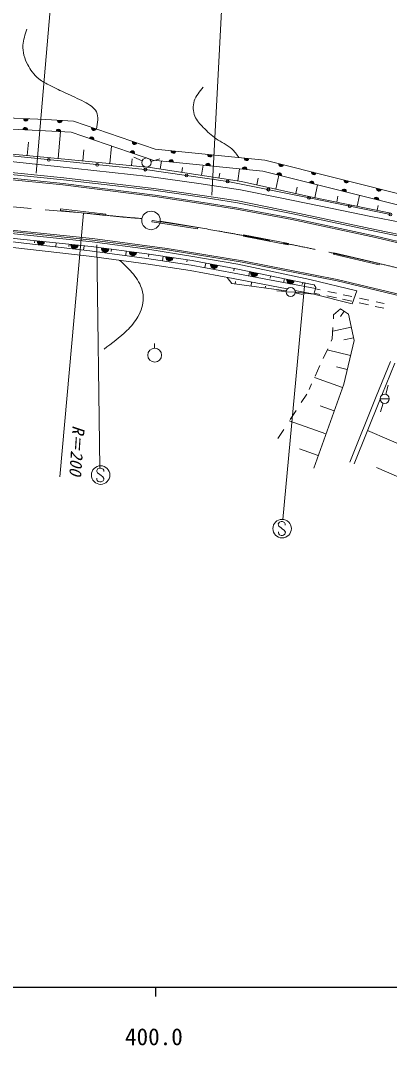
# Model space of a CAD drawing. Units: millimetres, scale not verified. Extents: x 40000 to 680000, y 20000 to 380000.
# Drawn here: x 453448 to 493266, y 198715 to 309303 of the extents above; entities that cross this region are included whole.
import ezdxf
from ezdxf.enums import TextEntityAlignment as Align

# ---------------------------------------------------------------- set-up
doc = ezdxf.new("R2010")
doc.units = ezdxf.units.MM
doc.header["$LTSCALE"] = 1000
doc.linetypes.add('CHAIN', pattern=[18.5, 12, -1.5, 3.5, -1.5])
for name, color, linetype, lineweight in [('M-BGD', 7, 'Continuous', 13), ('M-BMK', 2, 'CHAIN', 13), ('M-BMK-HTXT', 7, 'Continuous', 13), ('M-BMK-SRVR', 3, 'Continuous', 13), ('M-STR-STRC', 7, 'Continuous', 13), ('M-TTL-BAND', 7, 'Continuous', 25)]:
    doc.layers.add(name, color=color, linetype=linetype, lineweight=lineweight)
doc.styles.add('ＭＳ ゴシック', font='')
doc.styles.get('ＭＳ ゴシック').set_extended_font_data('MS Gothic')

msp = doc.modelspace()

# ---------------------------------------------------------------- linework, layer by layer
at = {"layer": 'M-BGD'}
for p, q in [((443240, 299185), (456192, 298610)), ((456192, 298610), (459168, 298431)), ((443190, 297986), (456129, 297412)), ((459168, 298431), (467974, 295417)), ((456129, 297412), (458933, 297243)), ((457774, 297313), (457496, 294407)), ((458933, 297243), (467717, 294236)), ((466918, 293213), (446091, 295329)), ((447595, 295374), (457486, 294408)), ((454296, 296175), (454156, 294733)), ((460298, 295343), (460184, 294150)), ((463269, 295759), (463088, 293872)), ((467974, 295417), (479815, 294239)), ((447453, 294594), (457399, 293548)), ((457486, 294408), (467427, 293457)), ((465491, 294387), (465421, 293649)), ((466587, 294168), (465668, 294564)), ((467526, 294108), (468488, 294383)), ((467717, 294236), (479608, 293054)), ((479815, 294239), (497400, 289826)), ((457399, 293548), (467280, 292470)), ((475804, 291942), (466918, 293213)), ((467427, 293457), (477283, 291935)), ((468661, 294142), (468529, 293287)), ((470937, 293437), (470859, 292927)), ((473141, 293697), (472972, 292601)), ((477090, 293304), (476888, 291996)), ((451378, 292808), (458105, 292129)), ((451398, 293007), (458127, 292327)), ((451428, 292235), (458031, 291564)), ((451443, 292384), (458048, 291713)), ((458105, 292129), (467796, 290981)), ((458127, 292327), (467819, 291180)), ((467280, 292470), (472675, 291722)), ((474943, 292844), (474860, 292309)), ((479089, 292280), (478932, 291570)), ((479608, 293054), (496338, 288855)), ((481326, 292623), (480991, 291114)), ((458031, 291564), (467949, 290318)), ((458048, 291713), (467968, 290467)), ((467796, 290981), (473270, 290190)), ((467824, 291179), (473299, 290388)), ((472675, 291722), (477192, 291023)), ((484579, 290171), (475804, 291942)), ((477192, 291023), (481482, 290163)), ((477283, 291935), (484558, 290324)), ((483292, 291321), (483141, 290637)), ((485506, 291574), (485224, 290188)), ((467946, 290319), (473140, 289533)), ((467968, 290467), (473164, 289681)), ((473270, 290190), (476854, 289648)), ((473299, 290388), (476889, 289845)), ((476889, 289845), (482875, 288639)), ((481482, 290163), (486897, 289041)), ((484558, 290324), (493400, 288523)), ((493360, 288379), (484579, 290171)), ((487693, 290334), (487566, 289711)), ((490025, 290440), (489785, 289259)), ((457749, 288818), (457767, 288967)), ((462630, 288257), (457749, 288818)), ((457767, 288967), (462647, 288406)), ((473140, 289533), (476762, 288952)), ((473164, 289681), (476788, 289100)), ((476762, 288952), (482739, 287830)), ((476788, 289100), (482769, 287977)), ((476854, 289648), (482835, 288443)), ((482875, 288639), (491867, 286730)), ((486897, 289041), (491263, 288141)), ((492037, 289347), (491930, 288823)), ((462647, 288406), (462630, 288257)), ((467623, 287572), (467646, 287720)), ((472556, 286818), (467623, 287572)), ((467646, 287720), (472578, 286967)), ((482739, 287830), (491741, 285886)), ((482769, 287977), (491774, 286032)), ((482835, 288443), (491826, 286534)), ((491263, 288141), (497436, 286967)), ((461205, 285618), (450299, 286760)), ((461222, 285767), (450314, 286909)), ((450338, 286529), (461170, 285406)), ((472578, 286967), (472556, 286818)), ((491826, 286534), (497264, 285412)), ((491867, 286730), (497304, 285608)), ((460943, 284456), (450158, 285693)), ((450228, 286060), (461084, 284906)), ((454971, 285303), (454997, 285553)), ((461170, 285406), (467199, 284636)), ((469257, 284549), (461205, 285618)), ((469277, 284698), (461222, 285767)), ((477494, 286028), (477522, 286175)), ((482330, 285112), (477494, 286028)), ((477522, 286175), (482358, 285259)), ((491741, 285886), (497105, 284616)), ((491774, 286032), (497140, 284762)), ((460869, 283861), (450101, 285095)), ((457262, 284878), (457308, 285307)), ((458660, 284908), (458687, 285161)), ((460254, 284535), (460302, 284989)), ((467071, 283637), (460943, 284456)), ((461084, 284906), (467091, 284128)), ((463224, 284384), (463255, 284625)), ((464807, 283940), (464868, 284416)), ((467199, 284636), (472040, 283857)), ((477370, 283228), (469257, 284549)), ((477397, 283376), (469281, 284697)), ((482358, 285259), (482330, 285112)), ((487235, 284101), (487270, 284247)), ((487270, 284247), (492173, 283101)), ((466987, 283043), (460869, 283861)), ((471860, 282919), (467071, 283637)), ((467091, 284128), (471969, 283403)), ((467265, 283846), (467302, 284097)), ((468755, 283385), (468827, 283870)), ((471383, 283253), (471418, 283485)), ((471969, 283403), (476724, 282496)), ((472040, 283857), (476892, 283024)), ((473351, 282643), (473442, 283122)), ((487604, 281218), (477370, 283228)), ((487636, 281364), (477397, 283376)), ((492139, 282955), (487235, 284101)), ((471761, 282327), (466987, 283043)), ((476385, 281470), (471761, 282327)), ((476497, 282060), (471860, 282919)), ((476459, 282286), (476507, 282537)), ((485278, 280374), (476497, 282060)), ((476724, 282496), (484544, 280877)), ((476892, 283024), (484652, 281376)), ((478072, 281757), (478163, 282198)), ((492173, 283101), (492139, 282955)), ((476250, 280943), (475733, 281591)), ((482122, 280142), (476250, 280943)), ((482234, 280347), (476385, 281470)), ((476651, 281149), (476616, 280893)), ((478384, 281086), (478326, 280660)), ((480385, 281512), (480430, 281729)), ((481839, 281034), (481919, 281420)), ((483857, 280823), (483896, 281011)), ((484652, 281376), (489726, 280130)), ((494662, 279536), (487604, 281218)), ((494698, 279681), (487636, 281364)), ((479880, 280645), (479854, 280452)), ((482106, 280051), (481109, 280129)), ((482105, 280008), (483105, 280016)), ((485123, 279793), (483073, 280186)), ((483095, 279916), (483874, 279731)), ((484123, 279870), (483105, 280008)), ((485116, 279766), (484123, 279870)), ((484544, 280877), (485124, 280766)), ((485314, 280511), (485116, 279766)), ((485124, 280766), (485314, 280511)), ((485147, 279883), (485730, 279757)), ((485276, 280367), (485795, 280255)), ((486618, 280077), (487562, 279873)), ((489726, 280130), (489237, 278739)), ((489237, 278739), (485116, 279766)), ((486496, 279592), (487533, 279368)), ((488202, 279224), (489191, 279010)), ((488274, 279720), (489213, 279517)), ((489986, 278839), (491010, 278617)), ((490018, 279343), (491050, 279120)), ((491831, 278952), (492701, 278764)), ((487233, 277549), (487978, 278206)), ((487963, 277373), (488358, 277942)), ((487978, 278206), (488842, 277606)), ((488842, 277606), (489436, 274795)), ((491722, 278464), (492659, 278262)), ((487233, 277549), (487208, 277107)), ((487156, 276192), (487087, 274961)), ((487133, 275779), (489138, 276203)), ((467920, 274454), (467924, 273954)), ((487087, 274961), (486975, 274717)), ((488334, 274853), (489377, 275073)), ((489436, 274795), (488337, 270071)), ((486596, 273893), (486118, 272852)), ((486534, 273757), (489058, 273170)), ((485757, 272064), (485239, 270938)), ((493385, 272529), (491832, 268735)), ((493847, 272339), (492434, 268887)), ((487545, 271929), (488707, 271659)), ((484861, 270113), (484581, 269503)), ((488337, 270071), (485088, 261015)), ((485175, 270797), (488208, 269709)), ((492868, 268980), (493125, 269971)), ((484345, 268989), (483745, 268075)), ((491832, 268735), (488995, 261651)), ((485779, 267725), (487300, 267179)), ((492249, 268432), (489459, 261465)), ((492245, 268491), (493245, 268499)), ((492595, 268018), (492294, 267064)), ((483181, 267214), (482562, 266270)), ((482456, 266108), (486407, 264691)), ((481853, 265189), (481206, 264203)), ((490907, 265081), (495580, 263047)), ((483550, 263083), (485570, 262359)), ((491870, 261093), (494274, 260047))]:
    msp.add_line(p, q, dxfattribs=at)
for centre, radius in [((456504, 294271), 150), ((467046, 293971), 500), ((461711, 293742), 150), ((466918, 293213), 150), ((471361, 292577), 150), ((475804, 291942), 150), ((480192, 291056), 150), ((484579, 290171), 150), ((488969, 289275), 150), ((493360, 288379), 150), ((482605, 280012), 500), ((467930, 273204), 750), ((492745, 268495), 500)]:
    msp.add_circle(centre, radius, dxfattribs=at)
for centre, radius, start, end in [((454033, 298706), 250, 177.45851, 357.45851), ((454033, 298706), 200, 177.45851, 357.45851), ((454033, 298706), 150, 177.45851, 357.45851), ((454033, 298706), 100, 177.45851, 357.45851), ((454033, 298706), 50, 177.45851, 357.45851), ((453972, 297508), 250, 357.45851, 177.45851), ((453972, 297508), 200, 357.45851, 177.45851), ((453972, 297508), 150, 357.45851, 177.45851), ((453972, 297508), 100, 357.45851, 177.45851), ((453972, 297508), 50, 357.45851, 177.45851), ((457531, 297328), 250, 356.55261, 176.55261), ((457531, 297328), 200, 356.55261, 176.55261), ((457680, 298521), 250, 176.55261, 356.55261), ((457680, 298521), 200, 176.55261, 356.55261), ((457680, 298521), 150, 176.55261, 356.55261), ((457680, 298521), 100, 176.55261, 356.55261), ((457680, 298521), 50, 176.55261, 356.55261), ((461369, 297678), 250, 161.10353, 341.10353), ((461369, 297678), 200, 161.10353, 341.10353), ((461369, 297678), 150, 161.10353, 341.10353), ((461369, 297678), 100, 161.10353, 341.10353), ((461369, 297678), 50, 161.10353, 341.10353), ((457531, 297328), 150, 356.55261, 176.55261), ((457531, 297328), 100, 356.55261, 176.55261), ((457531, 297328), 50, 356.55261, 176.55261), ((461129, 296491), 250, 341.10353, 161.10353), ((461129, 296491), 200, 341.10353, 161.10353), ((461129, 296491), 150, 341.10353, 161.10353), ((461129, 296491), 100, 341.10353, 161.10353), ((461129, 296491), 50, 341.10353, 161.10353), ((465772, 296170), 250, 161.10353, 341.10353), ((465772, 296170), 200, 161.10353, 341.10353), ((465772, 296170), 150, 161.10353, 341.10353), ((465772, 296170), 100, 161.10353, 341.10353), ((465772, 296170), 50, 161.10353, 341.10353), ((465521, 294988), 250, 341.10353, 161.10353), ((465521, 294988), 200, 341.10353, 161.10353), ((465521, 294988), 150, 341.10353, 161.10353), ((465521, 294988), 100, 341.10353, 161.10353), ((465521, 294988), 50, 341.10353, 161.10353), ((469699, 294039), 250, 354.32164, 174.32164), ((469699, 294039), 200, 354.32164, 174.32164), ((469699, 294039), 150, 354.32164, 174.32164), ((469947, 295221), 250, 174.32164, 354.32164), ((469947, 295221), 200, 174.32164, 354.32164), ((469947, 295221), 150, 174.32164, 354.32164), ((469947, 295221), 100, 174.32164, 354.32164), ((469947, 295221), 50, 174.32164, 354.32164), ((473894, 294828), 250, 174.32164, 354.32164), ((473894, 294828), 200, 174.32164, 354.32164), ((473894, 294828), 150, 174.32164, 354.32164), ((473894, 294828), 100, 174.32164, 354.32164), ((473894, 294828), 50, 174.32164, 354.32164), ((477841, 294436), 250, 174.32164, 354.32164), ((477841, 294436), 200, 174.32164, 354.32164), ((477841, 294436), 150, 174.32164, 354.32164), ((477841, 294436), 100, 174.32164, 354.32164), ((477841, 294436), 50, 174.32164, 354.32164), ((469699, 294039), 100, 354.32164, 174.32164), ((469699, 294039), 50, 354.32164, 174.32164), ((473663, 293645), 250, 354.32164, 174.32164), ((473663, 293645), 200, 354.32164, 174.32164), ((473663, 293645), 150, 354.32164, 174.32164), ((473663, 293645), 100, 354.32164, 174.32164), ((473663, 293645), 50, 354.32164, 174.32164), ((477626, 293251), 250, 354.32164, 174.32164), ((477626, 293251), 200, 354.32164, 174.32164), ((477626, 293251), 150, 354.32164, 174.32164), ((477626, 293251), 100, 354.32164, 174.32164), ((477626, 293251), 50, 354.32164, 174.32164), ((481574, 293798), 250, 165.91172, 345.91172), ((481574, 293798), 200, 165.91172, 345.91172), ((481574, 293798), 150, 165.91172, 345.91172), ((481574, 293798), 100, 165.91172, 345.91172), ((481574, 293798), 50, 165.91172, 345.91172), ((481358, 292615), 250, 345.91172, 165.91172), ((481358, 292615), 200, 345.91172, 165.91172), ((481358, 292615), 150, 345.91172, 165.91172), ((481358, 292615), 100, 345.91172, 165.91172), ((481358, 292615), 50, 345.91172, 165.91172), ((484858, 291736), 250, 345.91172, 165.91172), ((485091, 292915), 250, 165.91172, 345.91172), ((485091, 292915), 200, 165.91172, 345.91172), ((485091, 292915), 150, 165.91172, 345.91172), ((485091, 292915), 100, 165.91172, 345.91172), ((485091, 292915), 50, 165.91172, 345.91172), ((488608, 292033), 250, 165.91172, 345.91172), ((488608, 292033), 200, 165.91172, 345.91172), ((488608, 292033), 150, 165.91172, 345.91172), ((488608, 292033), 100, 165.91172, 345.91172), ((488608, 292033), 50, 165.91172, 345.91172), ((484858, 291736), 200, 345.91172, 165.91172), ((484858, 291736), 150, 345.91172, 165.91172), ((484858, 291736), 100, 345.91172, 165.91172), ((484858, 291736), 50, 345.91172, 165.91172), ((488358, 290858), 250, 345.91172, 165.91172), ((488358, 290858), 200, 345.91172, 165.91172), ((488358, 290858), 150, 345.91172, 165.91172), ((488358, 290858), 100, 345.91172, 165.91172), ((488358, 290858), 50, 345.91172, 165.91172), ((492125, 291150), 250, 165.91172, 345.91172), ((492125, 291150), 200, 165.91172, 345.91172), ((492125, 291150), 150, 165.91172, 345.91172), ((492125, 291150), 100, 165.91172, 345.91172), ((492125, 291150), 50, 165.91172, 345.91172), ((491858, 289980), 250, 345.91172, 165.91172), ((491858, 289980), 200, 345.91172, 165.91172), ((491858, 289980), 150, 345.91172, 165.91172), ((491858, 289980), 100, 345.91172, 165.91172), ((491858, 289980), 50, 345.91172, 165.91172), ((455656, 285483), 400, 173.93303, 353.93303), ((455656, 285483), 400, 173.93303, 353.93303), ((455656, 285483), 350, 173.93303, 353.93303), ((455656, 285483), 300, 173.93303, 353.93303), ((455656, 285483), 250, 173.93303, 353.93303), ((455656, 285483), 200, 173.93303, 353.93303), ((455656, 285483), 150, 173.93303, 353.93303), ((455656, 285483), 100, 173.93303, 353.93303), ((455656, 285483), 50, 173.93303, 353.93303), ((459275, 285098), 400, 173.93303, 353.93303), ((459275, 285098), 400, 173.93303, 353.93303), ((459275, 285098), 350, 173.93303, 353.93303), ((459275, 285098), 300, 173.93303, 353.93303), ((459275, 285098), 250, 173.93303, 353.93303), ((459275, 285098), 200, 173.93303, 353.93303), ((459275, 285098), 150, 173.93303, 353.93303), ((459275, 285098), 100, 173.93303, 353.93303), ((459275, 285098), 50, 173.93303, 353.93303), ((462586, 284711), 400, 172.62305, 352.62305), ((462586, 284711), 400, 172.62305, 352.62305), ((462586, 284711), 350, 172.62305, 352.62305), ((462586, 284711), 300, 172.62305, 352.62305), ((462586, 284711), 250, 172.62305, 352.62305), ((462586, 284711), 200, 172.62305, 352.62305), ((462586, 284711), 150, 172.62305, 352.62305), ((462586, 284711), 100, 172.62305, 352.62305), ((462586, 284711), 50, 172.62305, 352.62305), ((465589, 284323), 400, 172.62305, 352.62305), ((465589, 284323), 400, 172.62305, 352.62305), ((465589, 284323), 350, 172.62305, 352.62305), ((465589, 284323), 300, 172.62305, 352.62305), ((465589, 284323), 250, 172.62305, 352.62305), ((465589, 284323), 200, 172.62305, 352.62305), ((465589, 284323), 150, 172.62305, 352.62305), ((465589, 284323), 100, 172.62305, 352.62305), ((465589, 284323), 50, 172.62305, 352.62305), ((469530, 283765), 400, 171.5384, 351.5384), ((469530, 283765), 400, 171.5384, 351.5384), ((469530, 283765), 350, 171.5384, 351.5384), ((469530, 283765), 300, 171.5384, 351.5384), ((469530, 283765), 250, 171.5384, 351.5384), ((469530, 283765), 200, 171.5384, 351.5384), ((469530, 283765), 150, 171.5384, 351.5384), ((469530, 283765), 100, 171.5384, 351.5384), ((469530, 283765), 50, 171.5384, 351.5384), ((474346, 282949), 400, 169.20518, 349.20518), ((474346, 282949), 400, 169.20518, 349.20518), ((474346, 282949), 350, 169.20518, 349.20518), ((474346, 282949), 300, 169.20518, 349.20518), ((474346, 282949), 250, 169.20518, 349.20518), ((474346, 282949), 200, 169.20518, 349.20518), ((474346, 282949), 150, 169.20518, 349.20518), ((474346, 282949), 100, 169.20518, 349.20518), ((474346, 282949), 50, 169.20518, 349.20518), ((478679, 282091), 400, 168.30187, 348.30187), ((478679, 282091), 400, 168.30187, 348.30187), ((478679, 282091), 350, 168.30187, 348.30187), ((478679, 282091), 300, 168.30187, 348.30187), ((478679, 282091), 250, 168.30187, 348.30187), ((478679, 282091), 200, 168.30187, 348.30187), ((478679, 282091), 150, 168.30187, 348.30187), ((478679, 282091), 100, 168.30187, 348.30187), ((478679, 282091), 50, 168.30187, 348.30187), ((482589, 281282), 400, 168.30187, 348.30187), ((482589, 281282), 400, 168.30187, 348.30187), ((482589, 281282), 350, 168.30187, 348.30187), ((482589, 281282), 300, 168.30187, 348.30187), ((482589, 281282), 250, 168.30187, 348.30187), ((482589, 281282), 200, 168.30187, 348.30187), ((482589, 281282), 150, 168.30187, 348.30187), ((482589, 281282), 100, 168.30187, 348.30187), ((482589, 281282), 50, 168.30187, 348.30187)]:
    msp.add_arc(centre, radius, start, end, dxfattribs=at)
for points, knots in [([(461651, 297581), (461770, 298255), (461889, 298929), (461633, 299443), (461400, 299909), (460859, 300244), (460335, 300524), (459649, 300892), (458994, 301166), (458334, 301471), (457779, 301727), (457220, 302006), (456658, 302282), (456222, 302496), (455784, 302709), (455414, 303012), (455149, 303229), (454919, 303493), (454711, 303769), (454530, 304009), (454366, 304259), (454224, 304526), (453883, 305170), (453672, 305917), (453711, 306635), (453743, 307225), (453943, 307795), (454143, 308365)], [0, 0, 0, 0, 1, 1, 1, 2, 2, 2, 3, 3, 3, 4, 4, 4, 5, 5, 5, 6, 6, 6, 7, 7, 7, 8, 8, 8, 9, 9, 9, 9]), ([(477009, 294518), (476775, 294853), (476541, 295189), (476248, 295457), (475765, 295901), (475122, 296164), (474570, 296534), (474054, 296880), (473618, 297319), (473176, 297769), (472817, 298135), (472455, 298508), (472258, 298973), (472044, 299479), (472026, 300095), (472195, 300619), (472377, 301187), (472777, 301647), (473176, 302108)], [0, 0, 0, 0, 1, 1, 1, 2, 2, 2, 3, 3, 3, 4, 4, 4, 5, 5, 5, 6, 6, 6, 6]), ([(464147, 283423), (464545, 283060), (464944, 282698), (465311, 282299), (465758, 281816), (466159, 281280), (466412, 280672), (466583, 280262), (466687, 279819), (466694, 279376), (466705, 278670), (466471, 277964), (466119, 277345), (465798, 276781), (465377, 276290), (464920, 275840), (464167, 275100), (463314, 274473), (462461, 273846)], [0, 0, 0, 0, 1, 1, 1, 2, 2, 2, 3, 3, 3, 4, 4, 4, 5, 5, 5, 6, 6, 6, 6])]:
    msp.add_open_spline(points, degree=3, knots=knots, dxfattribs=at)
at = {"layer": 'M-BMK'}
msp.add_line((368927, 296491), (460231, 288533), dxfattribs=at)
for points in [[(460231, 288533), (460966, 288461), (461702, 288389), (462437, 288313), (463172, 288237), (463907, 288156), (464643, 288090), (465279, 288032), (465916, 287985), (466552, 287937)], [(468529, 287669), (473178, 286876), (477826, 286083), (482453, 285172), (487274, 284223), (492072, 283145), (496834, 281934), (502313, 280541), (507746, 278971), (513179, 277401)]]:
    msp.add_open_spline(points, degree=3, knots=[0, 0, 0, 0, 1, 1, 1, 2, 2, 2, 3, 3, 3, 3], dxfattribs=at)
at = {"layer": 'M-BMK-HTXT'}
msp.add_line((460231, 288533), (457680, 260054), dxfattribs=at)
at = {"layer": 'M-BMK-SRVR'}
msp.add_circle((467531, 287734), 1000, dxfattribs=at)
at = {"layer": 'M-STR-STRC'}
for p, q in [((474101, 290461), (475684, 321156)), ((455150, 292825), (457499, 320158)), ((461686, 285084), (462022, 261021)), ((484126, 281020), (481770, 255479)), ((461997, 261021), (461805, 260954)), ((462118, 261019), (461997, 261021)), ((462369, 260903), (462118, 261019)), ((461805, 260954), (461683, 260768)), ((461683, 260768), (461687, 260637)), ((461687, 260637), (461751, 260508)), ((461693, 259789), (461690, 259910)), ((461751, 260508), (462008, 260328)), ((462008, 260328), (462138, 260198)), ((462138, 260198), (462318, 260083)), ((462318, 260083), (462446, 259884)), ((462434, 260772), (462369, 260903)), ((462435, 260642), (462434, 260772)), ((462446, 259884), (462441, 259773)), ((461734, 259686), (461693, 259789)), ((461819, 259576), (461734, 259686)), ((462006, 259517), (461819, 259576)), ((462141, 259518), (462006, 259517)), ((462240, 259548), (462141, 259518)), ((462382, 259641), (462240, 259548)), ((462441, 259773), (462382, 259641)), ((481389, 255178), (481267, 254993)), ((481267, 254993), (481271, 254861)), ((481271, 254861), (481335, 254732)), ((481335, 254732), (481592, 254553)), ((481581, 255245), (481389, 255178)), ((481702, 255244), (481581, 255245)), ((481592, 254553), (481722, 254422)), ((481953, 255127), (481702, 255244)), ((481722, 254422), (481902, 254308)), ((482018, 254996), (481953, 255127)), ((482019, 254867), (482018, 254996)), ((481277, 254013), (481274, 254134)), ((481318, 253911), (481277, 254013)), ((481403, 253801), (481318, 253911)), ((481590, 253742), (481403, 253801)), ((481725, 253743), (481590, 253742)), ((481824, 253772), (481725, 253743)), ((481966, 253866), (481824, 253772)), ((481902, 254308), (482030, 254108)), ((482025, 253998), (481966, 253866)), ((482030, 254108), (482025, 253998))]:
    msp.add_line(p, q, dxfattribs=at)
for centre in [(462094, 260259), (481678, 254483)]:
    msp.add_circle(centre, 1000, dxfattribs=at)
at = {"layer": 'M-TTL-BAND'}
for p, q in [((40000, 205000), (579000, 205000)), ((468000, 205000), (468000, 204000))]:
    msp.add_line(p, q, dxfattribs=at)

# ---------------------------------------------------------------- texts
at = {"layer": 'M-BMK-HTXT', "style": 'ＭＳ ゴシック', "oblique": 15}
msp.add_text('R＝200', height=1320, rotation=266.163, dxfattribs=at).set_placement((460393, 265559), align=Align.TOP_LEFT)
at = {"layer": 'M-TTL-BAND', "style": 'ＭＳ ゴシック'}
msp.add_text('400.0', height=1833, dxfattribs=at).set_placement((467844, 198195), align=Align.BOTTOM_CENTER)

doc.saveas('drawing.dxf')
